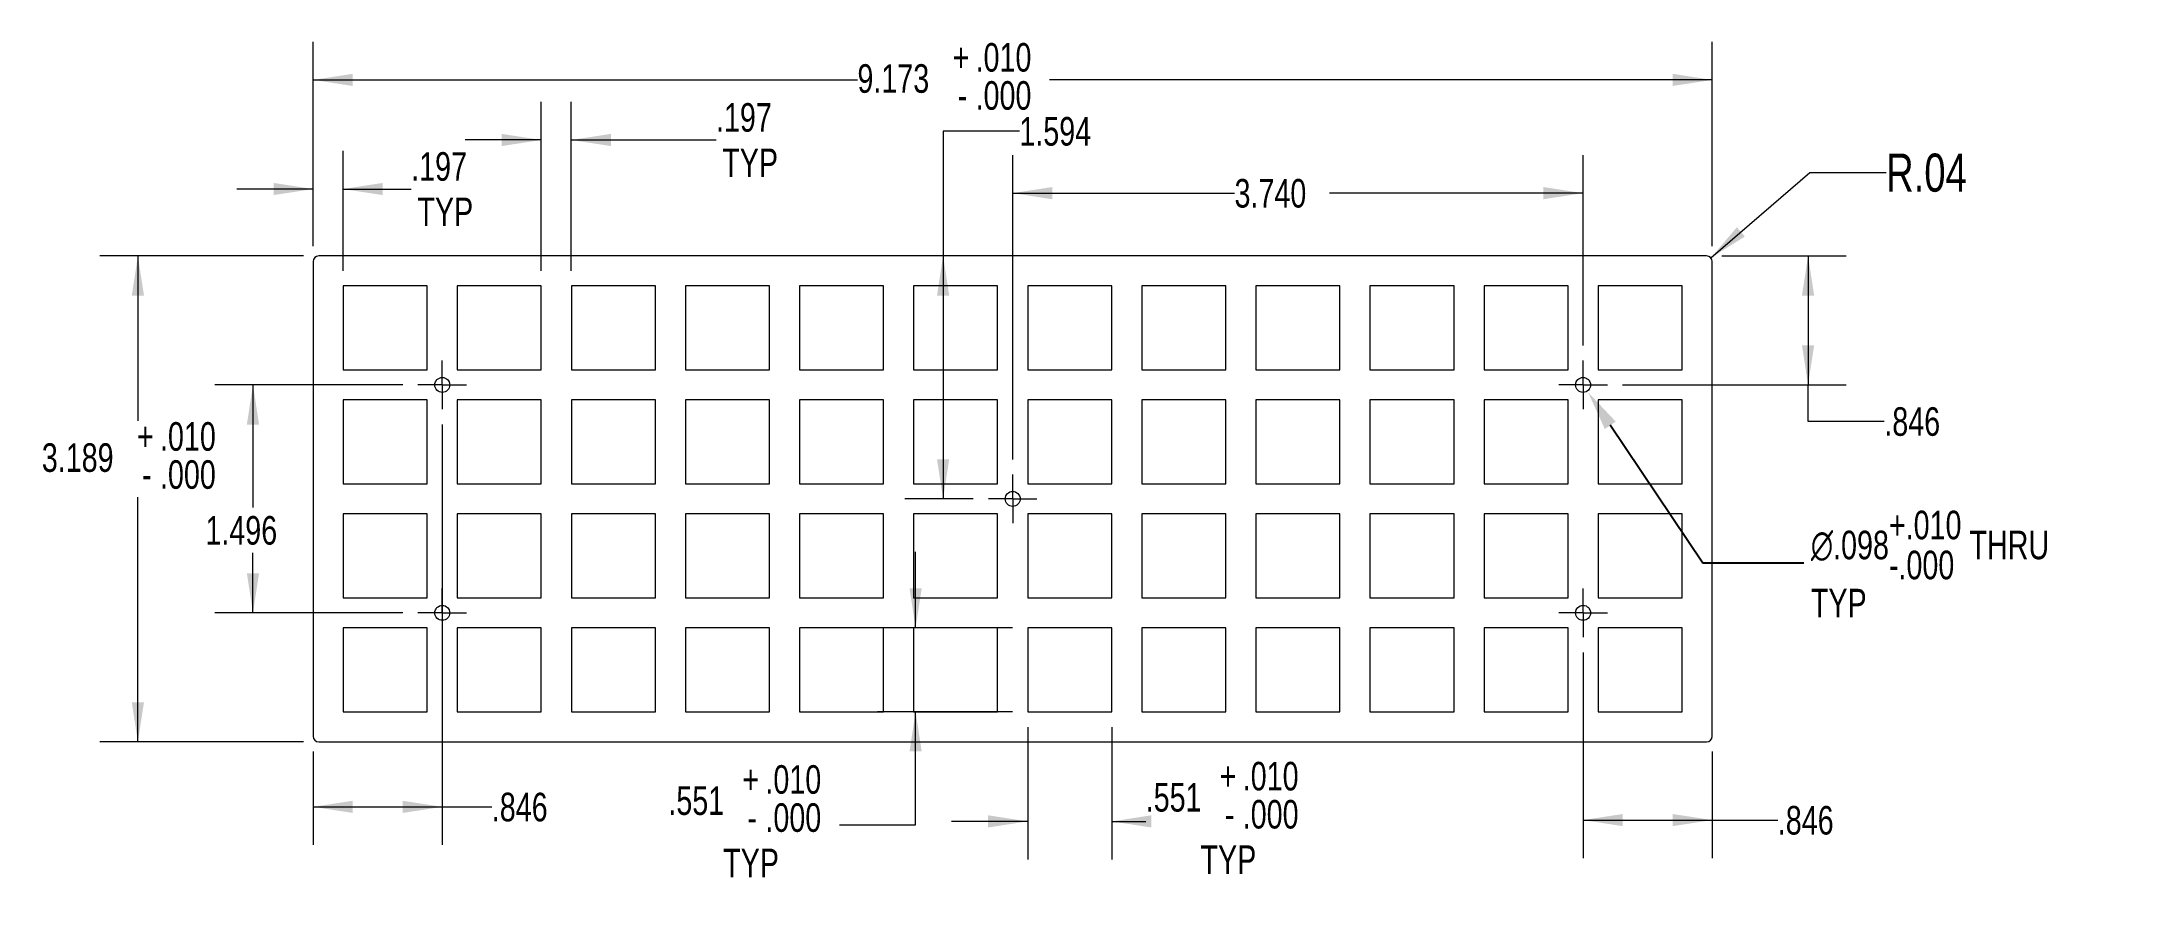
# Model space of a CAD drawing. Header units: inches. Extents: x 0.36 to 7.22, y 4.51 to 7.28.
import ezdxf

# ---------------------------------------------------------------- set-up
doc = ezdxf.new("R2010")
doc.units = ezdxf.units.IN
doc.header["$MEASUREMENT"] = 0
doc.header["$PDSIZE"] = -1
doc.styles.add('SLDTEXTSTYLE0', font='TXT', dxfattribs={"width": 0.75})
doc.dimstyles.new('SLDDIMSTYLE0', dxfattribs={"dimtxt": 0.09375, "dimasz": 0.13, "dimexe": 0, "dimexo": 0.0625, "dimgap": 0.023438, "dimtad": 0, "dimtih": 1, "dimtoh": 1, "dimdec": 3, "dimlfac": 2, "dimrnd": 1e-09, "dimzin": 12, "dimdsep": 46, "dimtxsty": 'SLDTEXTSTYLE0', "dimsah": 1, "dimcen": 0.09, "dimadec": 0, "dimazin": 3, "dimtol": 1, "dimtp": 0.01, "dimtfac": 1, "dimtdec": 3, "dimtofl": 0, "dimtmove": 0, "dimatfit": 3, "dimfxl": 1, "dimfrac": 2, "dimtolj": 1, "dimtzin": 4, "dimarcsym": 0})
doc.dimstyles.new('SLDDIMSTYLE1', dxfattribs={"dimtxt": 0.09375, "dimasz": 0.13, "dimexe": 0, "dimexo": 0.0625, "dimgap": 0.023438, "dimtad": 0, "dimtih": 1, "dimtoh": 1, "dimdec": 3, "dimlfac": 2, "dimrnd": 1e-09, "dimzin": 12, "dimdsep": 46, "dimtxsty": 'SLDTEXTSTYLE0', "dimsah": 1, "dimcen": 0, "dimadec": 0, "dimazin": 3, "dimtol": 1, "dimtp": 0.01, "dimtfac": 1, "dimtdec": 3, "dimtofl": 0, "dimtmove": 0, "dimatfit": 3, "dimfxl": 1, "dimfrac": 2, "dimtolj": 1, "dimtzin": 4, "dimarcsym": 0})
doc.dimstyles.new('SLDDIMSTYLE2', dxfattribs={"dimtxt": 0.09375, "dimasz": 0.13, "dimexe": 0, "dimexo": 0.0625, "dimgap": 0.023438, "dimtad": 0, "dimtih": 1, "dimtoh": 1, "dimdec": 3, "dimlfac": 2, "dimrnd": 1e-09, "dimzin": 12, "dimdsep": 46, "dimtxsty": 'SLDTEXTSTYLE0', "dimsah": 1, "dimcen": 0.09, "dimadec": 0, "dimazin": 3, "dimtol": 1, "dimtp": 0.01, "dimtfac": 1, "dimtdec": 3, "dimtmove": 0, "dimatfit": 0, "dimfxl": 1, "dimfrac": 2, "dimtolj": 1, "dimtzin": 4, "dimarcsym": 0})
doc.dimstyles.new('SLDDIMSTYLE3', dxfattribs={"dimtxt": 0.09375, "dimasz": 0.13, "dimexe": 0, "dimexo": 0.0625, "dimgap": 0.023438, "dimtad": 0, "dimtih": 1, "dimtoh": 1, "dimdec": 3, "dimlfac": 2, "dimrnd": 1e-09, "dimzin": 12, "dimdsep": 46, "dimtxsty": 'SLDTEXTSTYLE0', "dimsah": 1, "dimcen": 0.09, "dimadec": 0, "dimazin": 3, "dimtfac": 1, "dimtdec": 3, "dimtmove": 0, "dimatfit": 0, "dimfxl": 1, "dimfrac": 2, "dimtolj": 1, "dimtzin": 12, "dimarcsym": 0})
doc.dimstyles.new('SLDDIMSTYLE4', dxfattribs={"dimtxt": 0.09375, "dimasz": 0.13, "dimexe": 0, "dimexo": 0.0625, "dimgap": 0.023438, "dimtad": 0, "dimtih": 1, "dimtoh": 1, "dimdec": 3, "dimlfac": 2, "dimrnd": 1e-09, "dimzin": 12, "dimdsep": 46, "dimtxsty": 'SLDTEXTSTYLE0', "dimsah": 1, "dimcen": 0.09, "dimadec": 0, "dimazin": 3, "dimtfac": 1, "dimtdec": 3, "dimtofl": 0, "dimtmove": 0, "dimatfit": 3, "dimfxl": 1, "dimfrac": 2, "dimtolj": 1, "dimtzin": 12, "dimarcsym": 0})
doc.dimstyles.new('SLDDIMSTYLE5', dxfattribs={"dimtxt": 0.09375, "dimasz": 0.13, "dimexe": 0, "dimexo": 0.0625, "dimgap": 0.023438, "dimtad": 0, "dimtih": 1, "dimtoh": 1, "dimdec": 3, "dimlfac": 2, "dimrnd": 1e-09, "dimzin": 4, "dimdsep": 46, "dimtxsty": 'SLDTEXTSTYLE0', "dimsah": 1, "dimcen": 0.09, "dimadec": 0, "dimazin": 1, "dimtfac": 1, "dimtdec": 3, "dimtofl": 0, "dimtmove": 0, "dimatfit": 3, "dimfxl": 1, "dimfrac": 2, "dimtolj": 1, "dimtzin": 12, "dimarcsym": 0})
doc.dimstyles.new('SLDDIMSTYLE6', dxfattribs={"dimtxt": 0.125, "dimasz": 0.13, "dimexe": 0, "dimexo": 0.0625, "dimgap": 0.03125, "dimtad": 0, "dimtih": 1, "dimtoh": 1, "dimlfac": 2, "dimrnd": 1e-09, "dimzin": 12, "dimdsep": 46, "dimtxsty": 'SLDTEXTSTYLE0', "dimsah": 1, "dimcen": 0, "dimadec": 0, "dimazin": 3, "dimtfac": 1, "dimtofl": 0, "dimtmove": 0, "dimatfit": 3, "dimfxl": 1, "dimfrac": 2, "dimtolj": 1, "dimtzin": 12, "dimarcsym": 0})

# ---------------------------------------------------------------- blocks, each defined once
blk = doc.blocks.new('_D')
at = {"color": 7, "linetype": 'Continuous', "lineweight": 0, "transparency": 16777216}
for p, q in [((1.2472, 6.6117), (1.2472, 7.2826)), ((5.8338, 6.6117), (5.8338, 7.2826)), ((1.2472, 7.1576), (3.0316, 7.1576)), ((5.8338, 7.1576), (3.6613, 7.1576))]:
    blk.add_line(p, q, dxfattribs=at)
for points in [[(1.2472, 7.1576), (1.3772, 7.1376), (1.3772, 7.1776)], [(5.8338, 7.1576), (5.7038, 7.1776), (5.7038, 7.1376)]]:
    blk.add_solid(points, dxfattribs=at)
at = {"color": 7, "linetype": 'Continuous', "lineweight": 0, "transparency": 16777216, "attachment_point": 1, "style": 'SLDTEXTSTYLE0'}
for s, insert, char_height in [('.010', (3.4189, 7.2785), 0.09375), ('9.173', (3.0316, 7.2091), 0.09375), ('+', (3.3433, 7.2785), 0.0938), ('.000', (3.4189, 7.1535), 0.09375), ('-', (3.3604, 7.1535), 0.0938)]:
    blk.add_mtext(s, dxfattribs=dict(at, insert=insert, char_height=char_height))
blk = doc.blocks.new('_D_1')
at = {"color": 7, "linetype": 'Continuous', "lineweight": 0, "transparency": 16777216}
for p, q in [((1.2157, 6.5802), (0.5476, 6.5802)), ((0.6726, 6.5802), (0.6726, 6.0389)), ((0.6726, 4.9857), (0.6726, 5.7889)), ((1.2157, 4.9857), (0.5476, 4.9857))]:
    blk.add_line(p, q, dxfattribs=at)
for points in [[(0.6726, 6.5802), (0.6526, 6.4502), (0.6926, 6.4502)], [(0.6726, 4.9857), (0.6926, 5.1157), (0.6526, 5.1157)]]:
    blk.add_solid(points, dxfattribs=at)
at = {"color": 7, "linetype": 'Continuous', "lineweight": 0, "transparency": 16777216, "attachment_point": 1, "style": 'SLDTEXTSTYLE0'}
for s, insert, char_height in [('+', (0.6694, 6.0347), 0.0938), ('.010', (0.7451, 6.0347), 0.09375), ('3.189', (0.3577, 5.9653), 0.09375), ('.000', (0.7451, 5.9097), 0.09375), ('-', (0.6865, 5.9097), 0.0938)]:
    blk.add_mtext(s, dxfattribs=dict(at, insert=insert, char_height=char_height))
blk = doc.blocks.new('_D_2')
at = {"color": 0, "linetype": 'Continuous', "lineweight": -2, "transparency": 16777216}
for p, q in [((5.8035, 5.5723), (5.4996, 6.0245)), ((6.1339, 5.5723), (5.8035, 5.5723))]:
    blk.add_line(p, q, dxfattribs=at)
at = {"color": 0, "linetype": 'Continuous', "transparency": 16777216}
blk.add_solid([(5.5175, 6.0366), (5.4816, 6.0125), (5.427, 6.1324)], dxfattribs=at)
at = {"layer": 'Defpoints', "color": 0, "linetype": 'Continuous', "transparency": 16777216}
for p in [(5.3941, 6.1815), (5.427, 6.1324)]:
    blk.add_point(p, dxfattribs=at)
at = {"color": 0, "linetype": 'Continuous', "lineweight": 0, "transparency": 16777216, "insert": (6.1573, 5.7441), "char_height": 0.09375, "attachment_point": 1, "style": 'SLDTEXTSTYLE0'}
blk.add_mtext('\\A1;∅.098\\S+.010^ -.000; THRU\\PTYP', dxfattribs=at)
blk = doc.blocks.new('_D_3')
at = {"color": 7, "linetype": 'Continuous', "lineweight": 0, "transparency": 16777216}
for p, q in [((3.5897, 5.0341), (3.5897, 4.5997)), ((3.8653, 5.0341), (3.8653, 4.5997)), ((3.5897, 4.7247), (3.3397, 4.7247)), ((3.8653, 4.7247), (3.9767, 4.7247))]:
    blk.add_line(p, q, dxfattribs=at)
for points in [[(3.5897, 4.7247), (3.4597, 4.7447), (3.4597, 4.7047)], [(3.8653, 4.7247), (3.9953, 4.7047), (3.9953, 4.7447)]]:
    blk.add_solid(points, dxfattribs=at)
at = {"color": 7, "linetype": 'Continuous', "lineweight": 0, "transparency": 16777216, "attachment_point": 1, "style": 'SLDTEXTSTYLE0'}
for s, insert, char_height in [('+', (4.2191, 4.92), 0.0938), ('.010', (4.2948, 4.92), 0.09375), ('.551', (3.9767, 4.8506), 0.09375), ('-', (4.2362, 4.795), 0.0938), ('.000', (4.2948, 4.795), 0.09375), ('TYP', (4.1563, 4.6461), 0.09375)]:
    blk.add_mtext(s, dxfattribs=dict(at, insert=insert, char_height=char_height))
blk = doc.blocks.new('_D_4')
at = {"color": 7, "linetype": 'Continuous', "lineweight": 0, "transparency": 16777216}
for p, q in [((3.2223, 5.3597), (3.2223, 5.6097)), ((3.5397, 5.3597), (3.0973, 5.3597)), ((3.5397, 5.0841), (3.0973, 5.0841)), ((3.2223, 4.7138), (3.2223, 5.0841)), ((2.9723, 4.7138), (3.2223, 4.7138))]:
    blk.add_line(p, q, dxfattribs=at)
for points in [[(3.2223, 5.3597), (3.2423, 5.4897), (3.2023, 5.4897)], [(3.2223, 5.0841), (3.2023, 4.9541), (3.2423, 4.9541)]]:
    blk.add_solid(points, dxfattribs=at)
at = {"color": 7, "linetype": 'Continuous', "lineweight": 0, "transparency": 16777216, "attachment_point": 1, "style": 'SLDTEXTSTYLE0'}
for s, insert, char_height in [('+', (2.6542, 4.9091), 0.0938), ('.010', (2.7299, 4.9091), 0.09375), ('.551', (2.4118, 4.8397), 0.09375), ('.000', (2.7299, 4.7841), 0.09375), ('-', (2.6713, 4.7841), 0.0938), ('TYP', (2.5914, 4.6351), 0.09375)]:
    blk.add_mtext(s, dxfattribs=dict(at, insert=insert, char_height=char_height))
blk = doc.blocks.new('_D_5')
at = {"color": 7, "linetype": 'Continuous', "lineweight": 0, "transparency": 16777216}
for p, q in [((1.2472, 6.6117), (1.2472, 6.9246)), ((1.3456, 6.5317), (1.3456, 6.9246)), ((1.2472, 6.7996), (0.9972, 6.7996)), ((1.3456, 6.7996), (1.5685, 6.7996))]:
    blk.add_line(p, q, dxfattribs=at)
for points in [[(1.2472, 6.7996), (1.1172, 6.8196), (1.1172, 6.7796)], [(1.3456, 6.7996), (1.4756, 6.7796), (1.4756, 6.8196)]]:
    blk.add_solid(points, dxfattribs=at)
at = {"color": 7, "linetype": 'Continuous', "lineweight": 0, "transparency": 16777216, "char_height": 0.09375, "attachment_point": 1, "style": 'SLDTEXTSTYLE0'}
for s, insert in [('.197', (1.5685, 6.9205)), ('TYP', (1.589, 6.7715))]:
    blk.add_mtext(s, dxfattribs=dict(at, insert=insert))
blk = doc.blocks.new('_D_6')
at = {"color": 7, "linetype": 'Continuous', "lineweight": 0, "transparency": 16777216}
for p, q in [((1.9952, 6.5317), (1.9952, 7.0855)), ((2.0936, 6.5317), (2.0936, 7.0855)), ((1.9952, 6.9605), (1.7452, 6.9605)), ((2.0936, 6.9605), (2.5679, 6.9605))]:
    blk.add_line(p, q, dxfattribs=at)
for points in [[(1.9952, 6.9605), (1.8652, 6.9805), (1.8652, 6.9405)], [(2.0936, 6.9605), (2.2236, 6.9405), (2.2236, 6.9805)]]:
    blk.add_solid(points, dxfattribs=at)
at = {"color": 7, "linetype": 'Continuous', "lineweight": 0, "transparency": 16777216, "char_height": 0.09375, "attachment_point": 1, "style": 'SLDTEXTSTYLE0'}
for s, insert in [('.197', (2.5679, 7.0814)), ('TYP', (2.5884, 6.9324))]:
    blk.add_mtext(s, dxfattribs=dict(at, insert=insert))
blk = doc.blocks.new('_D_7')
at = {"color": 7, "linetype": 'Continuous', "lineweight": 0, "transparency": 16777216}
for p, q in [((1.6704, 6.0274), (1.6704, 4.6474)), ((1.2472, 4.9542), (1.2472, 4.6474)), ((1.2472, 4.7724), (1.6704, 4.7724)), ((1.6704, 4.7724), (1.8329, 4.7724))]:
    blk.add_line(p, q, dxfattribs=at)
for points in [[(1.2472, 4.7724), (1.3772, 4.7524), (1.3772, 4.7924)], [(1.6704, 4.7724), (1.5404, 4.7924), (1.5404, 4.7524)]]:
    blk.add_solid(points, dxfattribs=at)
at = {"color": 7, "linetype": 'Continuous', "lineweight": 0, "transparency": 16777216, "insert": (1.8329, 4.8187), "char_height": 0.09375, "attachment_point": 1, "style": 'SLDTEXTSTYLE0'}
blk.add_mtext('.846', dxfattribs=at)
blk = doc.blocks.new('_D_8')
at = {"color": 7, "linetype": 'Continuous', "lineweight": 0, "transparency": 16777216}
for p, q in [((5.4106, 5.2794), (5.4106, 4.604)), ((5.8338, 4.9542), (5.8338, 4.604)), ((5.4106, 4.729), (5.8338, 4.729)), ((5.8338, 4.729), (6.0489, 4.729))]:
    blk.add_line(p, q, dxfattribs=at)
for points in [[(5.4106, 4.729), (5.5406, 4.709), (5.5406, 4.749)], [(5.8338, 4.729), (5.7038, 4.749), (5.7038, 4.709)]]:
    blk.add_solid(points, dxfattribs=at)
at = {"color": 7, "linetype": 'Continuous', "lineweight": 0, "transparency": 16777216, "insert": (6.0489, 4.7753), "char_height": 0.09375, "attachment_point": 1, "style": 'SLDTEXTSTYLE0'}
blk.add_mtext('.846', dxfattribs=at)
blk = doc.blocks.new('_D_9')
at = {"color": 7, "linetype": 'Continuous', "lineweight": 0, "transparency": 16777216}
for p, q in [((3.5405, 5.9125), (3.5405, 6.9111)), ((5.4106, 6.2865), (5.4106, 6.9111)), ((3.5405, 6.7861), (4.2678, 6.7861)), ((5.4106, 6.7861), (4.5794, 6.7861))]:
    blk.add_line(p, q, dxfattribs=at)
for points in [[(3.5405, 6.7861), (3.6705, 6.7661), (3.6705, 6.8061)], [(5.4106, 6.7861), (5.2806, 6.8061), (5.2806, 6.7661)]]:
    blk.add_solid(points, dxfattribs=at)
at = {"color": 7, "linetype": 'Continuous', "lineweight": 0, "transparency": 16777216, "insert": (4.2678, 6.8325), "char_height": 0.09375, "attachment_point": 1, "style": 'SLDTEXTSTYLE0'}
blk.add_mtext('3.740', dxfattribs=at)
blk = doc.blocks.new('_D_10')
at = {"color": 7, "linetype": 'Continuous', "lineweight": 0, "transparency": 16777216}
for p, q in [((5.8653, 6.5802), (6.2731, 6.5802)), ((6.1481, 6.5802), (6.1481, 6.1569)), ((5.5401, 6.1569), (6.2731, 6.1569)), ((6.1481, 6.0372), (6.1481, 6.1569)), ((6.3981, 6.0372), (6.1481, 6.0372))]:
    blk.add_line(p, q, dxfattribs=at)
for points in [[(6.1481, 6.5802), (6.1281, 6.4502), (6.1681, 6.4502)], [(6.1481, 6.1569), (6.1681, 6.2869), (6.1281, 6.2869)]]:
    blk.add_solid(points, dxfattribs=at)
at = {"color": 7, "linetype": 'Continuous', "lineweight": 0, "transparency": 16777216, "insert": (6.3981, 6.0836), "char_height": 0.09375, "attachment_point": 1, "style": 'SLDTEXTSTYLE0'}
blk.add_mtext('.846', dxfattribs=at)
blk = doc.blocks.new('_D_11')
at = {"color": 7, "linetype": 'Continuous', "lineweight": 0, "transparency": 16777216}
for p, q in [((1.5409, 6.1569), (0.9249, 6.1569)), ((1.0499, 6.1569), (1.0499, 5.7547)), ((1.0499, 5.4089), (1.0499, 5.6058)), ((1.5409, 5.4089), (0.9249, 5.4089))]:
    blk.add_line(p, q, dxfattribs=at)
for points in [[(1.0499, 6.1569), (1.0299, 6.0269), (1.0699, 6.0269)], [(1.0499, 5.4089), (1.0699, 5.5389), (1.0299, 5.5389)]]:
    blk.add_solid(points, dxfattribs=at)
at = {"color": 7, "linetype": 'Continuous', "lineweight": 0, "transparency": 16777216, "insert": (0.894, 5.7266), "char_height": 0.09375, "attachment_point": 1, "style": 'SLDTEXTSTYLE0'}
blk.add_mtext('1.496', dxfattribs=at)
blk = doc.blocks.new('_D_12')
at = {"color": 7, "linetype": 'Continuous', "lineweight": 0, "transparency": 16777216}
for p, q in [((3.5624, 6.9894), (3.3124, 6.9894)), ((3.3124, 6.9894), (3.3124, 6.5802)), ((3.3124, 6.5802), (3.3124, 5.7829)), ((3.411, 5.7829), (3.1874, 5.7829))]:
    blk.add_line(p, q, dxfattribs=at)
for points in [[(3.3124, 6.5802), (3.2924, 6.4502), (3.3324, 6.4502)], [(3.3124, 5.7829), (3.3324, 5.9129), (3.2924, 5.9129)]]:
    blk.add_solid(points, dxfattribs=at)
at = {"color": 7, "linetype": 'Continuous', "lineweight": 0, "transparency": 16777216, "insert": (3.5624, 7.0358), "char_height": 0.09375, "attachment_point": 1, "style": 'SLDTEXTSTYLE0'}
blk.add_mtext('1.594', dxfattribs=at)
blk = doc.blocks.new('_D_13')
at = {"color": 7, "linetype": 'Continuous', "lineweight": 0, "transparency": 16777216}
for p, q in [((5.8293, 6.5738), (6.1538, 6.854)), ((6.1538, 6.854), (6.4038, 6.854))]:
    blk.add_line(p, q, dxfattribs=at)
blk.add_solid([(5.8293, 6.5738), (5.9408, 6.6436), (5.9146, 6.6739)], dxfattribs=at)
at = {"color": 7, "linetype": 'Continuous', "lineweight": 0, "transparency": 16777216, "insert": (6.4038, 6.9159), "char_height": 0.125, "attachment_point": 1, "style": 'SLDTEXTSTYLE0'}
blk.add_mtext('R.04', dxfattribs=at)
blk = doc.blocks.new('SW_CENTERMARKSYMBOL_0')
at = {"color": 0, "linetype": 'Continuous', "lineweight": 0}
for p, q in [((0, 0.05), (0, 0.0795)), ((-0.05, 0), (-0.0795, 0)), ((0, 0), (-0.05, 0)), ((0, 0), (0, 0.05)), ((0, 0), (0, -0.05)), ((0, 0), (0.05, 0)), ((0.05, 0), (0.0795, 0)), ((0, -0.05), (0, -0.0795))]:
    blk.add_line(p, q, dxfattribs=at)
blk = doc.blocks.new('SW_CENTERMARKSYMBOL_1')
at = {"color": 0, "linetype": 'Continuous', "lineweight": 0}
for p, q in [((0, 0.05), (0, 0.0795)), ((-0.05, 0), (-0.0795, 0)), ((0, 0), (-0.05, 0)), ((0, 0), (0, 0.05)), ((0, 0), (0, -0.05)), ((0, 0), (0.05, 0)), ((0.05, 0), (0.0795, 0)), ((0, -0.05), (0, -0.0795))]:
    blk.add_line(p, q, dxfattribs=at)
blk = doc.blocks.new('SW_CENTERMARKSYMBOL_2')
at = {"color": 0, "linetype": 'Continuous', "lineweight": 0}
for p, q in [((0, 0.05), (0, 0.0795)), ((-0.05, 0), (-0.0795, 0)), ((0, 0), (-0.05, 0)), ((0, 0), (0, 0.05)), ((0, 0), (0, -0.05)), ((0, 0), (0.05, 0)), ((0.05, 0), (0.0795, 0)), ((0, -0.05), (0, -0.0795))]:
    blk.add_line(p, q, dxfattribs=at)
blk = doc.blocks.new('SW_CENTERMARKSYMBOL_3')
at = {"color": 0, "linetype": 'Continuous', "lineweight": 0}
for p, q in [((0, 0.05), (0, 0.0795)), ((-0.05, 0), (-0.0795, 0)), ((0, 0), (-0.05, 0)), ((0, 0), (0, 0.05)), ((0, 0), (0, -0.05)), ((0, 0), (0.05, 0)), ((0.05, 0), (0.0795, 0)), ((0, -0.05), (0, -0.0795))]:
    blk.add_line(p, q, dxfattribs=at)
blk = doc.blocks.new('SW_CENTERMARKSYMBOL_4')
at = {"color": 0, "linetype": 'Continuous', "lineweight": 0}
for p, q in [((0, 0.05), (0, 0.0795)), ((-0.05, 0), (-0.0795, 0)), ((0, 0), (-0.05, 0)), ((0, 0), (0, 0.05)), ((0, 0), (0, -0.05)), ((0, 0), (0.05, 0)), ((0.05, 0), (0.0795, 0)), ((0, -0.05), (0, -0.0795))]:
    blk.add_line(p, q, dxfattribs=at)

msp = doc.modelspace()

# ---------------------------------------------------------------- linework, layer by layer
at = {"color": 7, "linetype": 'Continuous', "lineweight": 15}
for p, q in [((1.24719, 6.56167), (1.24719, 5.00418)), ((5.8153, 6.58017), (1.26569, 6.58017)), ((5.8338, 5.00418), (5.8338, 6.56167)), ((1.6212, 6.48175), (1.34561, 6.48175)), ((1.34561, 6.48175), (1.34561, 6.20616)), ((1.6212, 6.20616), (1.6212, 6.48175)), ((1.99522, 6.48175), (1.71963, 6.48175)), ((1.71963, 6.48175), (1.71963, 6.20616)), ((1.99522, 6.20616), (1.99522, 6.48175)), ((2.36923, 6.48175), (2.09364, 6.48175)), ((2.09364, 6.48175), (2.09364, 6.20616)), ((2.36923, 6.20616), (2.36923, 6.48175)), ((2.74325, 6.48175), (2.46766, 6.48175)), ((2.46766, 6.48175), (2.46766, 6.20616)), ((2.74325, 6.20616), (2.74325, 6.48175)), ((3.11727, 6.48175), (2.84168, 6.48175)), ((2.84168, 6.48175), (2.84168, 6.20616)), ((3.11727, 6.20616), (3.11727, 6.48175)), ((3.49128, 6.48175), (3.21569, 6.48175)), ((3.21569, 6.48175), (3.21569, 6.20616)), ((3.49128, 6.20616), (3.49128, 6.48175)), ((3.8653, 6.48175), (3.58971, 6.48175)), ((3.58971, 6.48175), (3.58971, 6.20616)), ((3.8653, 6.20616), (3.8653, 6.48175)), ((4.23931, 6.48175), (3.96372, 6.48175)), ((3.96372, 6.48175), (3.96372, 6.20616)), ((4.23931, 6.20616), (4.23931, 6.48175)), ((4.61334, 6.48175), (4.33774, 6.48175)), ((4.33774, 6.48175), (4.33774, 6.20616)), ((4.61334, 6.20616), (4.61334, 6.48175)), ((4.98735, 6.48175), (4.71175, 6.48175)), ((4.71175, 6.48175), (4.71175, 6.20616)), ((4.98735, 6.20616), (4.98735, 6.48175)), ((5.36136, 6.48175), (5.08578, 6.48175)), ((5.08578, 6.48175), (5.08578, 6.20616)), ((5.36136, 6.20616), (5.36136, 6.48175)), ((5.73539, 6.48175), (5.45979, 6.48175)), ((5.45979, 6.48175), (5.45979, 6.20616)), ((5.73539, 6.20616), (5.73539, 6.48175)), ((1.34561, 6.20616), (1.6212, 6.20616)), ((1.71963, 6.20616), (1.99522, 6.20616)), ((2.09364, 6.20616), (2.36923, 6.20616)), ((2.46766, 6.20616), (2.74325, 6.20616)), ((2.84168, 6.20616), (3.11727, 6.20616)), ((3.21569, 6.20616), (3.49128, 6.20616)), ((3.58971, 6.20616), (3.8653, 6.20616)), ((3.96372, 6.20616), (4.23931, 6.20616)), ((4.33774, 6.20616), (4.61334, 6.20616)), ((4.71175, 6.20616), (4.98735, 6.20616)), ((5.08578, 6.20616), (5.36136, 6.20616)), ((5.45979, 6.20616), (5.73539, 6.20616)), ((1.6212, 6.10773), (1.34561, 6.10773)), ((1.34561, 6.10773), (1.34561, 5.83214)), ((1.6212, 5.83214), (1.6212, 6.10773)), ((1.99522, 6.10773), (1.71963, 6.10773)), ((1.71963, 6.10773), (1.71963, 5.83214)), ((1.99522, 5.83214), (1.99522, 6.10773)), ((2.36923, 6.10773), (2.09364, 6.10773)), ((2.09364, 6.10773), (2.09364, 5.83214)), ((2.36923, 5.83214), (2.36923, 6.10773)), ((2.74325, 6.10773), (2.46766, 6.10773)), ((2.46766, 6.10773), (2.46766, 5.83214)), ((2.74325, 5.83214), (2.74325, 6.10773)), ((3.11727, 6.10773), (2.84168, 6.10773)), ((2.84168, 6.10773), (2.84168, 5.83214)), ((3.11727, 5.83214), (3.11727, 6.10773)), ((3.49128, 6.10773), (3.21569, 6.10773)), ((3.21569, 6.10773), (3.21569, 5.83214)), ((3.49128, 5.83214), (3.49128, 6.10773)), ((3.8653, 6.10773), (3.58971, 6.10773)), ((3.58971, 6.10773), (3.58971, 5.83214)), ((3.8653, 5.83214), (3.8653, 6.10773)), ((4.23931, 6.10773), (3.96372, 6.10773)), ((3.96372, 6.10773), (3.96372, 5.83214)), ((4.23931, 5.83214), (4.23931, 6.10773)), ((4.61334, 6.10773), (4.33774, 6.10773)), ((4.33774, 6.10773), (4.33774, 5.83214)), ((4.61334, 5.83214), (4.61334, 6.10773)), ((4.98735, 6.10773), (4.71175, 6.10773)), ((4.71175, 6.10773), (4.71175, 5.83214)), ((4.98735, 5.83214), (4.98735, 6.10773)), ((5.36136, 6.10773), (5.08578, 6.10773)), ((5.08578, 6.10773), (5.08578, 5.83214)), ((5.36136, 5.83214), (5.36136, 6.10773)), ((5.73539, 6.10773), (5.45979, 6.10773)), ((5.45979, 6.10773), (5.45979, 5.83214)), ((5.73539, 5.83214), (5.73539, 6.10773)), ((1.34561, 5.83214), (1.6212, 5.83214)), ((1.71963, 5.83214), (1.99522, 5.83214)), ((2.09364, 5.83214), (2.36923, 5.83214)), ((2.46766, 5.83214), (2.74325, 5.83214)), ((2.84168, 5.83214), (3.11727, 5.83214)), ((3.21569, 5.83214), (3.49128, 5.83214)), ((3.58971, 5.83214), (3.8653, 5.83214)), ((3.96372, 5.83214), (4.23931, 5.83214)), ((4.33774, 5.83214), (4.61334, 5.83214)), ((4.71175, 5.83214), (4.98735, 5.83214)), ((5.08578, 5.83214), (5.36136, 5.83214)), ((5.45979, 5.83214), (5.73539, 5.83214)), ((1.6212, 5.73372), (1.34561, 5.73372)), ((1.34561, 5.73372), (1.34561, 5.45812)), ((1.6212, 5.45812), (1.6212, 5.73372)), ((1.99522, 5.73372), (1.71963, 5.73372)), ((1.71963, 5.73372), (1.71963, 5.45812)), ((1.99522, 5.45812), (1.99522, 5.73372)), ((2.36923, 5.73372), (2.09364, 5.73372)), ((2.09364, 5.73372), (2.09364, 5.45812)), ((2.36923, 5.45812), (2.36923, 5.73372)), ((2.74325, 5.73372), (2.46766, 5.73372)), ((2.46766, 5.73372), (2.46766, 5.45812)), ((2.74325, 5.45812), (2.74325, 5.73372)), ((3.11727, 5.73372), (2.84168, 5.73372)), ((2.84168, 5.73372), (2.84168, 5.45812)), ((3.11727, 5.45812), (3.11727, 5.73372)), ((3.49128, 5.73372), (3.21569, 5.73372)), ((3.21569, 5.73372), (3.21569, 5.45812)), ((3.49128, 5.45812), (3.49128, 5.73372)), ((3.8653, 5.73372), (3.58971, 5.73372)), ((3.58971, 5.73372), (3.58971, 5.45812)), ((3.8653, 5.45812), (3.8653, 5.73372)), ((4.23931, 5.73372), (3.96372, 5.73372)), ((3.96372, 5.73372), (3.96372, 5.45812)), ((4.23931, 5.45812), (4.23931, 5.73372)), ((4.61334, 5.73372), (4.33774, 5.73372)), ((4.33774, 5.73372), (4.33774, 5.45812)), ((4.61334, 5.45812), (4.61334, 5.73372)), ((4.98735, 5.73372), (4.71175, 5.73372)), ((4.71175, 5.73372), (4.71175, 5.45812)), ((4.98735, 5.45812), (4.98735, 5.73372)), ((5.36136, 5.73372), (5.08578, 5.73372)), ((5.08578, 5.73372), (5.08578, 5.45812)), ((5.36136, 5.45812), (5.36136, 5.73372)), ((5.73539, 5.73372), (5.45979, 5.73372)), ((5.45979, 5.73372), (5.45979, 5.45812)), ((5.73539, 5.45812), (5.73539, 5.73372)), ((1.34561, 5.45812), (1.6212, 5.45812)), ((1.71963, 5.45812), (1.99522, 5.45812)), ((2.09364, 5.45812), (2.36923, 5.45812)), ((2.46766, 5.45812), (2.74325, 5.45812)), ((2.84168, 5.45812), (3.11727, 5.45812)), ((3.21569, 5.45812), (3.49128, 5.45812)), ((3.58971, 5.45812), (3.8653, 5.45812)), ((3.96372, 5.45812), (4.23931, 5.45812)), ((4.33774, 5.45812), (4.61334, 5.45812)), ((4.71175, 5.45812), (4.98735, 5.45812)), ((5.08578, 5.45812), (5.36136, 5.45812)), ((5.45979, 5.45812), (5.73539, 5.45812)), ((1.6212, 5.3597), (1.34561, 5.3597)), ((1.34561, 5.3597), (1.34561, 5.08411)), ((1.6212, 5.08411), (1.6212, 5.3597)), ((1.99522, 5.3597), (1.71963, 5.3597)), ((1.71963, 5.3597), (1.71963, 5.08411)), ((1.99522, 5.08411), (1.99522, 5.3597)), ((2.36923, 5.3597), (2.09364, 5.3597)), ((2.09364, 5.3597), (2.09364, 5.08411)), ((2.36923, 5.08411), (2.36923, 5.3597)), ((2.74325, 5.3597), (2.46766, 5.3597)), ((2.46766, 5.3597), (2.46766, 5.08411)), ((2.74325, 5.08411), (2.74325, 5.3597)), ((3.11727, 5.3597), (2.84168, 5.3597)), ((2.84168, 5.3597), (2.84168, 5.08411)), ((3.11727, 5.08411), (3.11727, 5.3597)), ((3.49128, 5.3597), (3.21569, 5.3597)), ((3.21569, 5.3597), (3.21569, 5.08411)), ((3.49128, 5.08411), (3.49128, 5.3597)), ((3.8653, 5.3597), (3.58971, 5.3597)), ((3.58971, 5.3597), (3.58971, 5.08411)), ((3.8653, 5.08411), (3.8653, 5.3597)), ((4.23931, 5.3597), (3.96372, 5.3597)), ((3.96372, 5.3597), (3.96372, 5.08411)), ((4.23931, 5.08411), (4.23931, 5.3597)), ((4.61334, 5.3597), (4.33774, 5.3597)), ((4.33774, 5.3597), (4.33774, 5.08411)), ((4.61334, 5.08411), (4.61334, 5.3597)), ((4.98735, 5.3597), (4.71175, 5.3597)), ((4.71175, 5.3597), (4.71175, 5.08411)), ((4.98735, 5.08411), (4.98735, 5.3597)), ((5.36136, 5.3597), (5.08578, 5.3597)), ((5.08578, 5.3597), (5.08578, 5.08411)), ((5.36136, 5.08411), (5.36136, 5.3597)), ((5.73539, 5.3597), (5.45979, 5.3597)), ((5.45979, 5.3597), (5.45979, 5.08411)), ((5.73539, 5.08411), (5.73539, 5.3597)), ((1.34561, 5.08411), (1.6212, 5.08411)), ((1.71963, 5.08411), (1.99522, 5.08411)), ((2.09364, 5.08411), (2.36923, 5.08411)), ((2.46766, 5.08411), (2.74325, 5.08411)), ((2.84168, 5.08411), (3.11727, 5.08411)), ((3.21569, 5.08411), (3.49128, 5.08411)), ((3.58971, 5.08411), (3.8653, 5.08411)), ((3.96372, 5.08411), (4.23931, 5.08411)), ((4.33774, 5.08411), (4.61334, 5.08411)), ((4.71175, 5.08411), (4.98735, 5.08411)), ((5.08578, 5.08411), (5.36136, 5.08411)), ((5.45979, 5.08411), (5.73539, 5.08411)), ((1.26569, 4.98568), (5.8153, 4.98568))]:
    msp.add_line(p, q, dxfattribs=at)
for centre in [(1.67041, 6.15695), (5.41058, 6.15695), (3.5405, 5.78293), (1.67041, 5.40891), (5.41058, 5.40891)]:
    msp.add_circle(centre, 0.0245, dxfattribs=at)
for centre, start, end in [((1.26569, 6.56167), 90, 180), ((5.8153, 6.56167), 0, 90), ((1.26569, 5.00418), 180, 270), ((5.8153, 5.00418), 270, 0)]:
    msp.add_arc(centre, 0.0185, start, end, dxfattribs=at)

# ---------------------------------------------------------------- block references
at = {"color": 7, "linetype": 'Continuous', "lineweight": 0}
for name, p in [('SW_CENTERMARKSYMBOL_3', (1.67041, 6.15695)), ('SW_CENTERMARKSYMBOL_0', (5.41058, 6.15695)), ('SW_CENTERMARKSYMBOL_2', (3.5405, 5.78293)), ('SW_CENTERMARKSYMBOL_4', (1.67041, 5.40891)), ('SW_CENTERMARKSYMBOL_1', (5.41058, 5.40891))]:
    msp.add_blockref(name, p, dxfattribs=at)

# ---------------------------------------------------------------- dimensions: what is measured, and where the dimension line sits
for base, p1, p2, dimstyle, picture, middle in [((5.8338, 7.1576), (1.24719, 6.56167), (5.8338, 6.56167), 'SLDDIMSTYLE0', '_D', (3.34646, 7.1576)), ((5.41058, 6.78609), (3.5405, 5.86246), (5.41058, 6.23647), 'SLDDIMSTYLE5', '_D_9', (4.42359, 6.78609)), ((1.24719, 4.77237), (1.67041, 6.07742), (1.24719, 5.00418), 'SLDDIMSTYLE4', '_D_7', (1.95409, 4.77237)), ((5.41058, 4.72896), (5.8338, 5.00418), (5.41058, 5.32939), 'SLDDIMSTYLE4', '_D_8', (6.17009, 4.72896))]:
    dim = msp.add_linear_dim(base=base, p1=p1, p2=p2, dimstyle=dimstyle, dxfattribs=at)
    dim.commit()
    dim.dimension.update_dxf_attribs({"geometry": picture, "text_midpoint": middle, "dimtype": 160})
for base, p1, p2, dimstyle, picture, middle in [((2.09364, 6.96051), (1.99522, 6.48175), (2.09364, 6.48175), 'SLDDIMSTYLE3', '_D_6', (2.68903, 6.96051)), ((1.34561, 6.79962), (1.24719, 6.56167), (1.34561, 6.48175), 'SLDDIMSTYLE3', '_D_5', (1.68966, 6.79962)), ((3.8653, 4.7247), (3.58971, 5.08411), (3.8653, 5.08411), 'SLDDIMSTYLE2', '_D_3', (4.25691, 4.7247))]:
    dim = msp.add_linear_dim(base=base, p1=p1, p2=p2, text='<>\\PTYP', dimstyle=dimstyle, dxfattribs=at)
    dim.commit()
    dim.dimension.update_dxf_attribs({"geometry": picture, "text_midpoint": middle, "dimtype": 160})
for base, p1, p2, dimstyle, picture, middle in [((3.31243, 5.78293), (1.26569, 6.58017), (3.46097, 5.78293), 'SLDDIMSTYLE4', '_D_12', (3.31243, 6.98941)), ((0.67259, 4.98568), (1.26569, 6.58017), (1.26569, 4.98568), 'SLDDIMSTYLE0', '_D_1', (0.67259, 5.91385)), ((6.14808, 6.15695), (5.8153, 6.58017), (5.49011, 6.15695), 'SLDDIMSTYLE4', '_D_10', (6.14808, 6.03719)), ((1.04987, 5.40891), (1.59088, 6.15695), (1.59088, 5.40891), 'SLDDIMSTYLE4', '_D_11', (1.04987, 5.68026))]:
    dim = msp.add_linear_dim(base=base, p1=p1, p2=p2, angle=90, dimstyle=dimstyle, dxfattribs=at)
    dim.commit()
    dim.dimension.update_dxf_attribs({"geometry": picture, "text_midpoint": middle, "dimtype": 160})
dim = msp.add_radius_dim(center=(5.8153, 6.56167), mpoint=(5.82931, 6.57376), dimstyle='SLDDIMSTYLE6', dxfattribs=at)
dim.commit()
dim.dimension.update_dxf_attribs({"geometry": '_D_13', "text_midpoint": (6.56985, 6.85397), "dimtype": 164})
dim = msp.add_diameter_dim_2p(p1=(5.39411, 6.18145), p2=(5.42705, 6.13244), text='∅.098\\S+.010^ -.000; THRU\\PTYP', dimstyle='SLDDIMSTYLE1', dxfattribs=at)
dim.commit()
dim.dimension.update_dxf_attribs({"geometry": '_D_2', "text_midpoint": (6.60265, 5.57226), "dimtype": 163})
dim = msp.add_linear_dim(base=(3.22225, 5.08411), p1=(3.58971, 5.3597), p2=(3.58971, 5.08411), angle=90, text='<>\\PTYP', dimstyle='SLDDIMSTYLE2', dxfattribs=at)
dim.commit()
dim.dimension.update_dxf_attribs({"geometry": '_D_4', "text_midpoint": (3.22225, 4.71377), "dimtype": 160})

doc.saveas('drawing.dxf')
